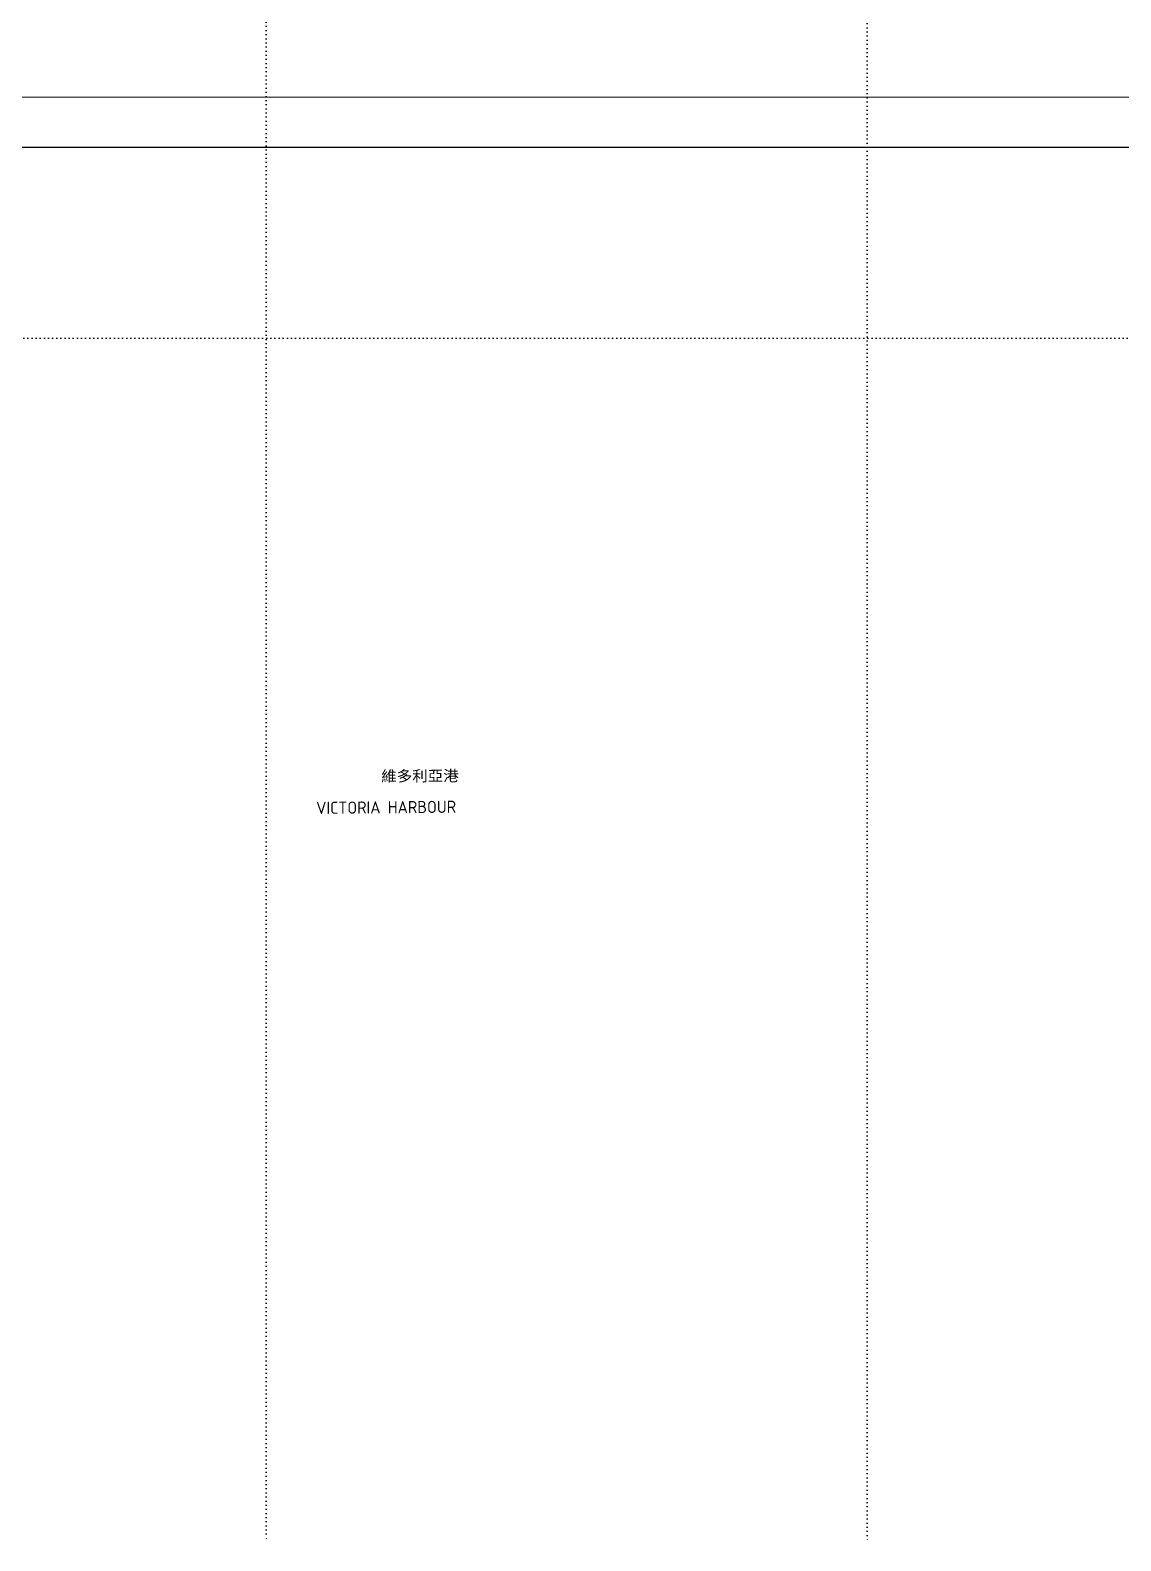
# Model space of a CAD drawing. Header units: millimetres. Extents: x 829698 to 839067, y 817400 to 823544.
# Drawn here: x 834622 to 834984, y 817400 to 817902 of the extents above; entities that cross this region are included whole.
import ezdxf

# ---------------------------------------------------------------- set-up
doc = ezdxf.new("R2010")
doc.units = ezdxf.units.MM
doc.linetypes.add('DOT', pattern=[6.35, 0, -6.35])
doc.layers.add('00-TITLEBOX', color=7, linetype='Continuous')
doc.layers.add('01-Grid', color=8, linetype='DOT')
doc.layers.add('01-basemap', color=8, linetype='Continuous', lineweight=15)
doc.layers.add('viewport', color=2, linetype='Continuous', lineweight=20, plot=False)
doc.styles.add('HK_ENG_11', font='HK_ENG.ttf')
doc.styles.add('SMO_Hei_W3', font='smo_hei_w3.ttf')

msp = doc.modelspace()

# ---------------------------------------------------------------- linework, layer by layer
at = {"layer": '00-TITLEBOX'}
msp.add_lwpolyline([(835398.94, 817863.419), (834226.999, 817863.419), (834226.999, 818259.377), (835398.94, 818259.377)], close=True, dxfattribs=at)
at = {"layer": '01-Grid', "ltscale": 0.2}
for p, q in [((834700, 818701.025), (834700, 817400)), ((834900, 818658.079), (834900, 817400)), ((836188.051, 817800), (833600, 817800))]:
    msp.add_line(p, q, dxfattribs=at)
at = {"layer": 'viewport', "ltscale": 4}
msp.add_lwpolyline([(835398.94, 817880.074), (834226.999, 817880.074), (834226.999, 818229.352), (835398.94, 818229.352)], close=True, dxfattribs=at)

# ---------------------------------------------------------------- texts
at = {"layer": '01-basemap'}
for s, height, rotation, style, width, p in [('維多利亞港', 3.6, 0.30971, 'SMO_Hei_W3', 1.05, (834738.338, 817652.505)), ('VICTORIA HARBOUR', 4.04999, 0.48147, 'HK_ENG_11', 1.1, (834716.698, 817641.715))]:
    msp.add_text(s, height=height, rotation=rotation, dxfattribs=dict(at, style=style, width=width)).set_placement(p)

doc.saveas('drawing.dxf')
